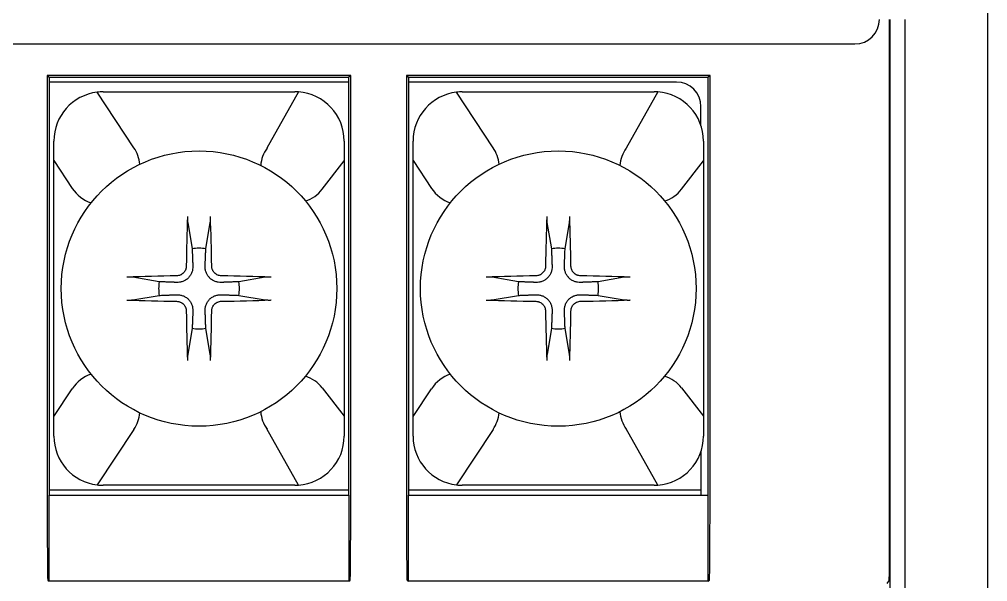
# Model space of a CAD drawing. Header units: millimetres. Extents: x 1618 to 2314, y 422 to 652.
# Drawn here: x 2071.28 to 2090.95, y 559.68 to 571.11 of the extents above; entities that cross this region are included whole.
import ezdxf

# ---------------------------------------------------------------- set-up
doc = ezdxf.new("R2010")
doc.units = ezdxf.units.MM

msp = doc.modelspace()

# ---------------------------------------------------------------- linework, layer by layer
for p, q in [((2090.952, 577.036), (2090.952, 543.036)), ((2088.959, 561.709), (2088.959, 571.111)), ((2088.969, 542.802), (2088.969, 571.111)), ((2089.269, 571.111), (2089.269, 543.053)), ((2013.652, 570.611), (2088.252, 570.611)), ((2078.011, 569.97), (2071.842, 569.97)), ((2071.842, 569.97), (2071.881, 569.936)), ((2071.842, 569.97), (2071.842, 561.709)), ((2071.881, 569.936), (2077.972, 569.936)), ((2071.881, 569.936), (2071.881, 561.436)), ((2077.972, 569.836), (2071.881, 569.836)), ((2078.011, 569.97), (2077.972, 569.936)), ((2077.972, 561.436), (2077.972, 569.936)), ((2078.011, 561.709), (2078.011, 569.97)), ((2085.311, 569.97), (2079.142, 569.97)), ((2079.142, 569.97), (2079.181, 569.936)), ((2079.142, 569.97), (2079.142, 561.709)), ((2079.181, 569.936), (2085.272, 569.936)), ((2079.181, 569.936), (2079.181, 561.436)), ((2084.627, 569.836), (2079.181, 569.836)), ((2085.311, 569.97), (2085.272, 569.936)), ((2085.272, 561.436), (2085.272, 569.936)), ((2085.311, 561.709), (2085.311, 569.97)), ((2073.603, 568.5), (2072.858, 569.629)), ((2072.977, 569.636), (2076.877, 569.636)), ((2076.947, 569.634), (2076.308, 568.492)), ((2080.903, 568.5), (2080.158, 569.629)), ((2080.277, 569.636), (2084.177, 569.636)), ((2084.247, 569.634), (2083.608, 568.492)), ((2085.127, 568.948), (2085.127, 569.336)), ((2071.977, 568.242), (2071.977, 568.636)), ((2077.877, 568.636), (2077.877, 568.234)), ((2079.277, 568.242), (2079.277, 568.636)), ((2085.177, 568.636), (2085.177, 568.234)), ((2071.977, 568.242), (2072.352, 567.673)), ((2071.977, 563.031), (2071.977, 568.242)), ((2077.432, 567.658), (2077.877, 568.234)), ((2077.877, 568.234), (2077.877, 563.038)), ((2079.277, 568.242), (2079.652, 567.673)), ((2079.277, 563.031), (2079.277, 568.242)), ((2084.732, 567.658), (2085.177, 568.234)), ((2085.177, 568.234), (2085.177, 563.038)), ((2074.697, 566.979), (2074.788, 566.444)), ((2075.065, 566.444), (2075.155, 566.979)), ((2081.997, 566.979), (2082.088, 566.444)), ((2082.365, 566.444), (2082.455, 566.979)), ((2074.118, 565.774), (2073.584, 565.865)), ((2076.269, 565.866), (2075.735, 565.775)), ((2081.418, 565.774), (2080.884, 565.865)), ((2083.569, 565.866), (2083.035, 565.775)), ((2073.584, 565.406), (2074.118, 565.497)), ((2075.735, 565.498), (2076.269, 565.407)), ((2080.884, 565.406), (2081.418, 565.497)), ((2083.035, 565.498), (2083.569, 565.407)), ((2074.788, 564.828), (2074.698, 564.293)), ((2075.156, 564.293), (2075.065, 564.828)), ((2082.088, 564.828), (2081.998, 564.293)), ((2082.456, 564.293), (2082.365, 564.828)), ((2071.977, 563.031), (2072.352, 563.599)), ((2077.432, 563.614), (2077.877, 563.038)), ((2079.277, 563.031), (2079.652, 563.599)), ((2084.732, 563.614), (2085.177, 563.038)), ((2071.977, 562.636), (2071.977, 563.031)), ((2077.877, 563.038), (2077.877, 562.636)), ((2079.277, 562.636), (2079.277, 563.031)), ((2085.177, 563.038), (2085.177, 562.636)), ((2073.603, 562.772), (2072.858, 561.643)), ((2076.947, 561.638), (2076.308, 562.78)), ((2080.903, 562.772), (2080.158, 561.643)), ((2084.247, 561.638), (2083.608, 562.78)), ((2085.127, 562.324), (2085.127, 561.536)), ((2077.971, 561.536), (2071.881, 561.536)), ((2076.877, 561.636), (2072.977, 561.636)), ((2085.127, 561.536), (2079.181, 561.536)), ((2084.177, 561.636), (2080.277, 561.636)), ((2085.127, 561.536), (2085.127, 561.433)), ((2071.884, 561.433), (2071.881, 561.436)), ((2071.884, 561.433), (2077.969, 561.433)), ((2071.884, 559.683), (2071.884, 561.433)), ((2077.969, 561.433), (2077.972, 561.436)), ((2077.969, 561.433), (2077.969, 559.683)), ((2079.184, 561.433), (2079.181, 561.436)), ((2079.184, 561.433), (2085.269, 561.433)), ((2079.184, 559.683), (2079.184, 561.433)), ((2085.269, 561.433), (2085.272, 561.436)), ((2085.269, 561.433), (2085.269, 559.683)), ((2071.854, 559.709), (2071.884, 559.683)), ((2077.969, 559.683), (2071.884, 559.683)), ((2077.969, 559.683), (2077.999, 559.709)), ((2079.154, 559.709), (2079.184, 559.683)), ((2085.269, 559.683), (2079.184, 559.683)), ((2085.269, 559.683), (2085.299, 559.709)), ((2088.952, 559.709), (2088.903, 559.636))]:
    msp.add_line(p, q)
for centre in [(2074.927, 565.636), (2082.227, 565.636)]:
    msp.add_circle(centre, 2.8)
for centre, radius, start, end in [((2088.252, 571.111), 0.5, 270, 0), ((2084.627, 569.336), 0.5, 0, 90), ((2072.977, 568.636), 1, 96.8173, 180), ((2072.977, 568.636), 1, 90, 96.8173), ((2076.877, 568.636), 1, 85.9679, 90), ((2076.877, 568.636), 1, 0, 85.9679), ((2080.277, 568.636), 1, 96.8173, 180), ((2080.277, 568.636), 1, 90, 96.8173), ((2084.177, 568.636), 1, 85.9679, 90), ((2084.177, 568.636), 1, 0, 85.9679), ((2072.978, 568.087), 0.75, 5.9361, 33.4424), ((2076.878, 568.085), 0.7, 144.4374, 175.5132), ((2080.278, 568.087), 0.75, 5.9361, 33.4424), ((2084.178, 568.085), 0.7, 144.4374, 175.5132), ((2072.978, 568.087), 0.75, 213.4424, 251.0511), ((2076.878, 568.085), 0.7, 287.409, 322.3631), ((2080.278, 568.087), 0.75, 213.4424, 251.0511), ((2084.178, 568.085), 0.7, 287.409, 322.3631), ((2074.927, 565.636), 0.82, 80.3013, 99.7447), ((2082.227, 565.636), 0.82, 80.3013, 99.7447), ((2074.927, 565.636), 0.82, 170.3013, 189.7447), ((2074.927, 565.636), 0.82, 350.3013, 9.7447), ((2082.227, 565.636), 0.82, 170.3013, 189.7447), ((2082.227, 565.636), 0.82, 350.3013, 9.7447), ((2074.927, 565.636), 0.82, 260.3013, 279.7447), ((2082.227, 565.636), 0.82, 260.3013, 279.7447), ((2072.978, 563.185), 0.75, 108.9489, 146.5576), ((2080.278, 563.185), 0.75, 108.9489, 146.5576), ((2076.878, 563.187), 0.7, 37.6369, 72.591), ((2084.178, 563.187), 0.7, 37.6369, 72.591), ((2072.978, 563.185), 0.75, 326.5576, 354.0639), ((2076.878, 563.187), 0.7, 184.4868, 215.5626), ((2080.278, 563.185), 0.75, 326.5576, 354.0639), ((2084.178, 563.187), 0.7, 184.4868, 215.5626), ((2072.977, 562.636), 1, 180, 263.1827), ((2076.877, 562.636), 1, 274.0321, 0), ((2080.277, 562.636), 1, 180, 263.1827), ((2084.177, 562.636), 1, 274.0321, 0), ((2072.977, 562.636), 1, 263.1827, 270), ((2076.877, 562.636), 1, 270, 274.0321), ((2080.277, 562.636), 1, 263.1827, 270), ((2084.177, 562.636), 1, 270, 274.0321)]:
    msp.add_arc(centre, radius, start, end)
for centre, major_axis, ratio, start_param, end_param in [((2075.098, 565.635), (0.037, 4.997), 0.087156, 1.273815, 1.479878), ((2074.755, 565.635), (0.041, -4.997), 0.087156, 1.661715, 1.867777), ((2082.398, 565.635), (0.037, 4.997), 0.087156, 1.273815, 1.479878), ((2082.055, 565.635), (0.041, -4.997), 0.087156, 1.661715, 1.867777), ((2074.928, 565.464), (4.997, 0.041), 0.087156, 1.661715, 1.867777), ((2074.925, 565.464), (4.997, -0.037), 0.087156, 1.273815, 1.479878), ((2082.228, 565.464), (4.997, 0.041), 0.087156, 1.661715, 1.867777), ((2082.225, 565.464), (4.997, -0.037), 0.087156, 1.273815, 1.479878), ((2074.928, 565.808), (-4.997, 0.037), 0.087156, 1.273815, 1.479878), ((2074.925, 565.808), (-4.997, -0.041), 0.087156, 1.661715, 1.867777), ((2082.228, 565.808), (-4.997, 0.037), 0.087156, 1.273815, 1.479878), ((2082.225, 565.808), (-4.997, -0.041), 0.087156, 1.661715, 1.867777), ((2075.098, 565.637), (-0.041, 4.997), 0.087156, 1.661715, 1.867777), ((2074.755, 565.637), (-0.037, -4.997), 0.087156, 1.273815, 1.479878), ((2082.398, 565.637), (-0.041, 4.997), 0.087156, 1.661715, 1.867777), ((2082.055, 565.637), (-0.037, -4.997), 0.087156, 1.273815, 1.479878), ((2071.854, 561.709), (0, 2), 0.006109, 1.570796, 3.136357), ((2077.999, 561.709), (0, 2), 0.006109, 3.146828, 4.712389), ((2079.154, 561.709), (0, 2), 0.006109, 1.570796, 3.136357), ((2085.299, 561.709), (0, 2), 0.006109, 3.146828, 4.712389), ((2088.952, 561.709), (0, 2), 0.003491, 3.146829, 4.712389)]:
    msp.add_ellipse(centre, major_axis=major_axis, ratio=ratio, start_param=start_param, end_param=end_param)
for points, knots in [([(2074.693, 567.1), (2074.693, 567.089), (2074.692, 567.077), (2074.692, 567.059), (2074.692, 567.053), (2074.692, 567.041), (2074.693, 567.035), (2074.693, 567.024), (2074.693, 567.019), (2074.694, 567.009), (2074.694, 567.004), (2074.695, 566.996), (2074.695, 566.992), (2074.696, 566.985), (2074.696, 566.981), (2074.697, 566.979)], [0, 0, 0, 0, 0.25, 0.25, 0.375, 0.375, 0.5, 0.5, 0.625, 0.625, 0.75, 0.75, 0.875, 0.875, 1, 1, 1, 1]), ([(2075.155, 566.979), (2075.156, 566.982), (2075.156, 566.985), (2075.157, 566.992), (2075.157, 566.996), (2075.158, 567.004), (2075.158, 567.009), (2075.159, 567.019), (2075.159, 567.025), (2075.159, 567.036), (2075.159, 567.041), (2075.16, 567.053), (2075.16, 567.059), (2075.16, 567.071), (2075.159, 567.077), (2075.159, 567.089), (2075.159, 567.095), (2075.159, 567.1)], [0, 0, 0, 0, 0.125, 0.125, 0.25, 0.25, 0.375, 0.375, 0.5, 0.5, 0.625, 0.625, 0.75, 0.75, 0.875, 0.875, 1, 1, 1, 1]), ([(2081.993, 567.1), (2081.993, 567.089), (2081.992, 567.077), (2081.992, 567.059), (2081.992, 567.053), (2081.992, 567.041), (2081.993, 567.035), (2081.993, 567.024), (2081.993, 567.019), (2081.994, 567.009), (2081.994, 567.004), (2081.995, 566.996), (2081.995, 566.992), (2081.996, 566.985), (2081.996, 566.981), (2081.997, 566.979)], [0, 0, 0, 0, 0.25, 0.25, 0.375, 0.375, 0.5, 0.5, 0.625, 0.625, 0.75, 0.75, 0.875, 0.875, 1, 1, 1, 1]), ([(2082.455, 566.979), (2082.456, 566.982), (2082.456, 566.985), (2082.457, 566.992), (2082.457, 566.996), (2082.458, 567.004), (2082.458, 567.009), (2082.459, 567.019), (2082.459, 567.025), (2082.459, 567.036), (2082.459, 567.041), (2082.46, 567.053), (2082.46, 567.059), (2082.46, 567.071), (2082.459, 567.077), (2082.459, 567.089), (2082.459, 567.095), (2082.459, 567.1)], [0, 0, 0, 0, 0.125, 0.125, 0.25, 0.25, 0.375, 0.375, 0.5, 0.5, 0.625, 0.625, 0.75, 0.75, 0.875, 0.875, 1, 1, 1, 1]), ([(2074.668, 566.092), (2074.668, 566.079), (2074.667, 566.066), (2074.663, 566.047), (2074.661, 566.041), (2074.657, 566.029), (2074.655, 566.023), (2074.647, 566.005), (2074.641, 565.993), (2074.627, 565.972), (2074.619, 565.962), (2074.6, 565.944), (2074.591, 565.936), (2074.574, 565.925), (2074.569, 565.921), (2074.558, 565.915), (2074.552, 565.912), (2074.534, 565.905), (2074.522, 565.901), (2074.496, 565.896), (2074.484, 565.894), (2074.471, 565.894)], [0, 0, 0, 0, 0.125, 0.125, 0.1875, 0.1875, 0.25, 0.25, 0.375, 0.375, 0.5, 0.5, 0.625, 0.625, 0.6875, 0.6875, 0.75, 0.75, 0.875, 0.875, 1, 1, 1, 1]), ([(2074.801, 566.091), (2074.802, 566.07), (2074.801, 566.049), (2074.796, 566.018), (2074.794, 566.008), (2074.789, 565.987), (2074.786, 565.977), (2074.774, 565.946), (2074.765, 565.926), (2074.747, 565.897), (2074.74, 565.888), (2074.726, 565.87), (2074.718, 565.861), (2074.706, 565.849), (2074.701, 565.845), (2074.693, 565.837), (2074.679, 565.826), (2074.665, 565.816), (2074.646, 565.804), (2074.636, 565.798), (2074.616, 565.789), (2074.596, 565.78), (2074.576, 565.774), (2074.555, 565.768), (2074.544, 565.766), (2074.513, 565.761), (2074.493, 565.76), (2074.472, 565.761)], [0, 0, 0, 0, 0.125, 0.125, 0.1875, 0.1875, 0.25, 0.25, 0.375, 0.375, 0.4375, 0.4375, 0.5, 0.5, 0.53125, 0.53125, 0.5625, 0.625, 0.625, 0.6875, 0.6875, 0.75, 0.8125, 0.8125, 0.875, 0.875, 1, 1, 1, 1]), ([(2075.381, 565.761), (2075.36, 565.76), (2075.34, 565.762), (2075.309, 565.766), (2075.299, 565.768), (2075.278, 565.774), (2075.268, 565.777), (2075.237, 565.788), (2075.217, 565.798), (2075.188, 565.816), (2075.179, 565.823), (2075.16, 565.837), (2075.152, 565.845), (2075.139, 565.857), (2075.135, 565.861), (2075.128, 565.87), (2075.116, 565.883), (2075.106, 565.897), (2075.094, 565.916), (2075.089, 565.926), (2075.079, 565.946), (2075.07, 565.966), (2075.064, 565.987), (2075.059, 566.008), (2075.057, 566.018), (2075.052, 566.049), (2075.051, 566.07), (2075.051, 566.091)], [0, 0, 0, 0, 0.125, 0.125, 0.1875, 0.1875, 0.25, 0.25, 0.375, 0.375, 0.4375, 0.4375, 0.5, 0.5, 0.53125, 0.53125, 0.5625, 0.625, 0.625, 0.6875, 0.6875, 0.75, 0.8125, 0.8125, 0.875, 0.875, 1, 1, 1, 1]), ([(2075.382, 565.894), (2075.369, 565.895), (2075.356, 565.896), (2075.338, 565.9), (2075.331, 565.902), (2075.319, 565.905), (2075.313, 565.908), (2075.295, 565.915), (2075.284, 565.921), (2075.263, 565.936), (2075.252, 565.944), (2075.234, 565.962), (2075.226, 565.972), (2075.215, 565.988), (2075.212, 565.994), (2075.206, 566.005), (2075.203, 566.011), (2075.195, 566.028), (2075.192, 566.041), (2075.186, 566.066), (2075.185, 566.079), (2075.185, 566.092)], [0, 0, 0, 0, 0.125, 0.125, 0.1875, 0.1875, 0.25, 0.25, 0.375, 0.375, 0.5, 0.5, 0.625, 0.625, 0.6875, 0.6875, 0.75, 0.75, 0.875, 0.875, 1, 1, 1, 1]), ([(2081.968, 566.092), (2081.968, 566.079), (2081.967, 566.066), (2081.963, 566.047), (2081.961, 566.041), (2081.957, 566.029), (2081.955, 566.023), (2081.947, 566.005), (2081.941, 565.993), (2081.927, 565.972), (2081.919, 565.962), (2081.9, 565.944), (2081.891, 565.936), (2081.874, 565.925), (2081.869, 565.921), (2081.858, 565.915), (2081.852, 565.912), (2081.834, 565.905), (2081.822, 565.901), (2081.796, 565.896), (2081.784, 565.894), (2081.771, 565.894)], [0, 0, 0, 0, 0.125, 0.125, 0.1875, 0.1875, 0.25, 0.25, 0.375, 0.375, 0.5, 0.5, 0.625, 0.625, 0.6875, 0.6875, 0.75, 0.75, 0.875, 0.875, 1, 1, 1, 1]), ([(2082.101, 566.091), (2082.102, 566.07), (2082.101, 566.049), (2082.096, 566.018), (2082.094, 566.008), (2082.089, 565.987), (2082.086, 565.977), (2082.074, 565.946), (2082.065, 565.926), (2082.047, 565.897), (2082.04, 565.888), (2082.026, 565.87), (2082.018, 565.861), (2082.006, 565.849), (2082.001, 565.845), (2081.993, 565.837), (2081.979, 565.826), (2081.965, 565.816), (2081.946, 565.804), (2081.936, 565.798), (2081.916, 565.789), (2081.896, 565.78), (2081.876, 565.774), (2081.855, 565.768), (2081.844, 565.766), (2081.813, 565.761), (2081.793, 565.76), (2081.772, 565.761)], [0, 0, 0, 0, 0.125, 0.125, 0.1875, 0.1875, 0.25, 0.25, 0.375, 0.375, 0.4375, 0.4375, 0.5, 0.5, 0.53125, 0.53125, 0.5625, 0.625, 0.625, 0.6875, 0.6875, 0.75, 0.8125, 0.8125, 0.875, 0.875, 1, 1, 1, 1]), ([(2082.681, 565.761), (2082.66, 565.76), (2082.64, 565.762), (2082.609, 565.766), (2082.599, 565.768), (2082.578, 565.774), (2082.568, 565.777), (2082.537, 565.788), (2082.517, 565.798), (2082.488, 565.816), (2082.479, 565.823), (2082.46, 565.837), (2082.452, 565.845), (2082.439, 565.857), (2082.435, 565.861), (2082.428, 565.87), (2082.416, 565.883), (2082.406, 565.897), (2082.394, 565.916), (2082.389, 565.926), (2082.379, 565.946), (2082.37, 565.966), (2082.364, 565.987), (2082.359, 566.008), (2082.357, 566.018), (2082.352, 566.049), (2082.351, 566.07), (2082.351, 566.091)], [0, 0, 0, 0, 0.125, 0.125, 0.1875, 0.1875, 0.25, 0.25, 0.375, 0.375, 0.4375, 0.4375, 0.5, 0.5, 0.53125, 0.53125, 0.5625, 0.625, 0.625, 0.6875, 0.6875, 0.75, 0.8125, 0.8125, 0.875, 0.875, 1, 1, 1, 1]), ([(2082.682, 565.894), (2082.669, 565.895), (2082.656, 565.896), (2082.638, 565.9), (2082.631, 565.902), (2082.619, 565.905), (2082.613, 565.908), (2082.595, 565.915), (2082.584, 565.921), (2082.563, 565.936), (2082.552, 565.944), (2082.534, 565.962), (2082.526, 565.972), (2082.515, 565.988), (2082.512, 565.994), (2082.506, 566.005), (2082.503, 566.011), (2082.495, 566.028), (2082.492, 566.041), (2082.486, 566.066), (2082.485, 566.079), (2082.485, 566.092)], [0, 0, 0, 0, 0.125, 0.125, 0.1875, 0.1875, 0.25, 0.25, 0.375, 0.375, 0.5, 0.5, 0.625, 0.625, 0.6875, 0.6875, 0.75, 0.75, 0.875, 0.875, 1, 1, 1, 1]), ([(2073.584, 565.865), (2073.581, 565.865), (2073.578, 565.866), (2073.571, 565.867), (2073.567, 565.867), (2073.558, 565.868), (2073.553, 565.868), (2073.543, 565.868), (2073.538, 565.868), (2073.527, 565.869), (2073.521, 565.869), (2073.51, 565.869), (2073.504, 565.869), (2073.492, 565.869), (2073.486, 565.869), (2073.474, 565.869), (2073.468, 565.869), (2073.462, 565.868)], [0, 0, 0, 0, 0.125, 0.125, 0.25, 0.25, 0.375, 0.375, 0.5, 0.5, 0.625, 0.625, 0.75, 0.75, 0.875, 0.875, 1, 1, 1, 1]), ([(2076.391, 565.87), (2076.379, 565.87), (2076.367, 565.87), (2076.349, 565.87), (2076.343, 565.87), (2076.332, 565.87), (2076.326, 565.87), (2076.315, 565.87), (2076.31, 565.869), (2076.3, 565.869), (2076.295, 565.869), (2076.286, 565.868), (2076.282, 565.868), (2076.275, 565.867), (2076.272, 565.866), (2076.269, 565.866)], [0, 0, 0, 0, 0.25, 0.25, 0.375, 0.375, 0.5, 0.5, 0.625, 0.625, 0.75, 0.75, 0.875, 0.875, 1, 1, 1, 1]), ([(2080.884, 565.865), (2080.881, 565.865), (2080.878, 565.866), (2080.871, 565.867), (2080.867, 565.867), (2080.858, 565.868), (2080.853, 565.868), (2080.843, 565.868), (2080.838, 565.868), (2080.827, 565.869), (2080.821, 565.869), (2080.81, 565.869), (2080.804, 565.869), (2080.792, 565.869), (2080.786, 565.869), (2080.774, 565.869), (2080.768, 565.869), (2080.762, 565.868)], [0, 0, 0, 0, 0.125, 0.125, 0.25, 0.25, 0.375, 0.375, 0.5, 0.5, 0.625, 0.625, 0.75, 0.75, 0.875, 0.875, 1, 1, 1, 1]), ([(2083.691, 565.87), (2083.679, 565.87), (2083.667, 565.87), (2083.649, 565.87), (2083.643, 565.87), (2083.632, 565.87), (2083.626, 565.87), (2083.615, 565.87), (2083.61, 565.869), (2083.6, 565.869), (2083.595, 565.869), (2083.586, 565.868), (2083.582, 565.868), (2083.575, 565.867), (2083.572, 565.866), (2083.569, 565.866)], [0, 0, 0, 0, 0.25, 0.25, 0.375, 0.375, 0.5, 0.5, 0.625, 0.625, 0.75, 0.75, 0.875, 0.875, 1, 1, 1, 1]), ([(2074.472, 565.511), (2074.493, 565.512), (2074.513, 565.51), (2074.544, 565.506), (2074.555, 565.504), (2074.575, 565.498), (2074.586, 565.495), (2074.616, 565.484), (2074.636, 565.474), (2074.665, 565.456), (2074.675, 565.449), (2074.693, 565.435), (2074.701, 565.427), (2074.714, 565.415), (2074.718, 565.411), (2074.725, 565.402), (2074.737, 565.389), (2074.747, 565.375), (2074.759, 565.356), (2074.764, 565.346), (2074.774, 565.326), (2074.783, 565.306), (2074.789, 565.285), (2074.794, 565.264), (2074.796, 565.254), (2074.801, 565.223), (2074.802, 565.202), (2074.802, 565.181)], [0, 0, 0, 0, 0.125, 0.125, 0.1875, 0.1875, 0.25, 0.25, 0.375, 0.375, 0.4375, 0.4375, 0.5, 0.5, 0.53125, 0.53125, 0.5625, 0.625, 0.625, 0.6875, 0.6875, 0.75, 0.8125, 0.8125, 0.875, 0.875, 1, 1, 1, 1]), ([(2075.052, 565.181), (2075.051, 565.202), (2075.052, 565.223), (2075.057, 565.254), (2075.059, 565.264), (2075.064, 565.285), (2075.067, 565.295), (2075.079, 565.326), (2075.088, 565.346), (2075.106, 565.375), (2075.113, 565.384), (2075.127, 565.402), (2075.135, 565.411), (2075.147, 565.423), (2075.152, 565.427), (2075.16, 565.435), (2075.174, 565.446), (2075.188, 565.456), (2075.207, 565.468), (2075.217, 565.474), (2075.237, 565.484), (2075.257, 565.492), (2075.277, 565.498), (2075.298, 565.504), (2075.309, 565.506), (2075.34, 565.511), (2075.36, 565.512), (2075.381, 565.511)], [0, 0, 0, 0, 0.125, 0.125, 0.1875, 0.1875, 0.25, 0.25, 0.375, 0.375, 0.4375, 0.4375, 0.5, 0.5, 0.53125, 0.53125, 0.5625, 0.625, 0.625, 0.6875, 0.6875, 0.75, 0.8125, 0.8125, 0.875, 0.875, 1, 1, 1, 1]), ([(2081.772, 565.511), (2081.793, 565.512), (2081.813, 565.51), (2081.844, 565.506), (2081.855, 565.504), (2081.875, 565.498), (2081.886, 565.495), (2081.916, 565.484), (2081.936, 565.474), (2081.965, 565.456), (2081.975, 565.449), (2081.993, 565.435), (2082.001, 565.427), (2082.014, 565.415), (2082.018, 565.411), (2082.025, 565.402), (2082.037, 565.389), (2082.047, 565.375), (2082.059, 565.356), (2082.064, 565.346), (2082.074, 565.326), (2082.083, 565.306), (2082.089, 565.285), (2082.094, 565.264), (2082.096, 565.254), (2082.101, 565.223), (2082.102, 565.202), (2082.102, 565.181)], [0, 0, 0, 0, 0.125, 0.125, 0.1875, 0.1875, 0.25, 0.25, 0.375, 0.375, 0.4375, 0.4375, 0.5, 0.5, 0.53125, 0.53125, 0.5625, 0.625, 0.625, 0.6875, 0.6875, 0.75, 0.8125, 0.8125, 0.875, 0.875, 1, 1, 1, 1]), ([(2082.352, 565.181), (2082.351, 565.202), (2082.352, 565.223), (2082.357, 565.254), (2082.359, 565.264), (2082.364, 565.285), (2082.367, 565.295), (2082.379, 565.326), (2082.388, 565.346), (2082.406, 565.375), (2082.413, 565.384), (2082.427, 565.402), (2082.435, 565.411), (2082.447, 565.423), (2082.452, 565.427), (2082.46, 565.435), (2082.474, 565.446), (2082.488, 565.456), (2082.507, 565.468), (2082.517, 565.474), (2082.537, 565.484), (2082.557, 565.492), (2082.577, 565.498), (2082.598, 565.504), (2082.609, 565.506), (2082.64, 565.511), (2082.66, 565.512), (2082.681, 565.511)], [0, 0, 0, 0, 0.125, 0.125, 0.1875, 0.1875, 0.25, 0.25, 0.375, 0.375, 0.4375, 0.4375, 0.5, 0.5, 0.53125, 0.53125, 0.5625, 0.625, 0.625, 0.6875, 0.6875, 0.75, 0.8125, 0.8125, 0.875, 0.875, 1, 1, 1, 1]), ([(2073.462, 565.402), (2073.474, 565.402), (2073.486, 565.402), (2073.504, 565.402), (2073.51, 565.402), (2073.521, 565.402), (2073.527, 565.402), (2073.538, 565.402), (2073.543, 565.403), (2073.553, 565.403), (2073.558, 565.403), (2073.567, 565.404), (2073.571, 565.404), (2073.578, 565.405), (2073.581, 565.406), (2073.584, 565.406)], [0, 0, 0, 0, 0.25, 0.25, 0.375, 0.375, 0.5, 0.5, 0.625, 0.625, 0.75, 0.75, 0.875, 0.875, 1, 1, 1, 1]), ([(2074.471, 565.378), (2074.484, 565.377), (2074.497, 565.376), (2074.515, 565.372), (2074.522, 565.37), (2074.534, 565.367), (2074.54, 565.364), (2074.558, 565.357), (2074.569, 565.351), (2074.59, 565.336), (2074.601, 565.328), (2074.619, 565.31), (2074.627, 565.3), (2074.638, 565.284), (2074.641, 565.278), (2074.647, 565.267), (2074.65, 565.261), (2074.658, 565.244), (2074.661, 565.231), (2074.667, 565.206), (2074.668, 565.193), (2074.669, 565.18)], [0, 0, 0, 0, 0.125, 0.125, 0.1875, 0.1875, 0.25, 0.25, 0.375, 0.375, 0.5, 0.5, 0.625, 0.625, 0.6875, 0.6875, 0.75, 0.75, 0.875, 0.875, 1, 1, 1, 1]), ([(2075.185, 565.18), (2075.185, 565.193), (2075.187, 565.206), (2075.19, 565.225), (2075.192, 565.231), (2075.196, 565.243), (2075.198, 565.249), (2075.206, 565.267), (2075.212, 565.279), (2075.226, 565.3), (2075.234, 565.31), (2075.253, 565.328), (2075.263, 565.336), (2075.279, 565.347), (2075.284, 565.351), (2075.295, 565.357), (2075.301, 565.36), (2075.319, 565.367), (2075.331, 565.371), (2075.357, 565.376), (2075.369, 565.378), (2075.382, 565.378)], [0, 0, 0, 0, 0.125, 0.125, 0.1875, 0.1875, 0.25, 0.25, 0.375, 0.375, 0.5, 0.5, 0.625, 0.625, 0.6875, 0.6875, 0.75, 0.75, 0.875, 0.875, 1, 1, 1, 1]), ([(2076.269, 565.407), (2076.272, 565.407), (2076.275, 565.406), (2076.282, 565.406), (2076.286, 565.405), (2076.295, 565.404), (2076.3, 565.404), (2076.31, 565.404), (2076.315, 565.404), (2076.326, 565.403), (2076.332, 565.403), (2076.343, 565.403), (2076.349, 565.403), (2076.361, 565.403), (2076.367, 565.403), (2076.379, 565.403), (2076.385, 565.403), (2076.391, 565.404)], [0, 0, 0, 0, 0.125, 0.125, 0.25, 0.25, 0.375, 0.375, 0.5, 0.5, 0.625, 0.625, 0.75, 0.75, 0.875, 0.875, 1, 1, 1, 1]), ([(2080.762, 565.402), (2080.774, 565.402), (2080.786, 565.402), (2080.804, 565.402), (2080.81, 565.402), (2080.821, 565.402), (2080.827, 565.402), (2080.838, 565.402), (2080.843, 565.403), (2080.853, 565.403), (2080.858, 565.403), (2080.867, 565.404), (2080.871, 565.404), (2080.878, 565.405), (2080.881, 565.406), (2080.884, 565.406)], [0, 0, 0, 0, 0.25, 0.25, 0.375, 0.375, 0.5, 0.5, 0.625, 0.625, 0.75, 0.75, 0.875, 0.875, 1, 1, 1, 1]), ([(2081.771, 565.378), (2081.784, 565.377), (2081.797, 565.376), (2081.815, 565.372), (2081.822, 565.37), (2081.834, 565.367), (2081.84, 565.364), (2081.858, 565.357), (2081.869, 565.351), (2081.89, 565.336), (2081.901, 565.328), (2081.919, 565.31), (2081.927, 565.3), (2081.938, 565.284), (2081.941, 565.278), (2081.947, 565.267), (2081.95, 565.261), (2081.958, 565.244), (2081.961, 565.231), (2081.967, 565.206), (2081.968, 565.193), (2081.969, 565.18)], [0, 0, 0, 0, 0.125, 0.125, 0.1875, 0.1875, 0.25, 0.25, 0.375, 0.375, 0.5, 0.5, 0.625, 0.625, 0.6875, 0.6875, 0.75, 0.75, 0.875, 0.875, 1, 1, 1, 1]), ([(2082.485, 565.18), (2082.485, 565.193), (2082.487, 565.206), (2082.49, 565.225), (2082.492, 565.231), (2082.496, 565.243), (2082.498, 565.249), (2082.506, 565.267), (2082.512, 565.279), (2082.526, 565.3), (2082.534, 565.31), (2082.553, 565.328), (2082.563, 565.336), (2082.579, 565.347), (2082.584, 565.351), (2082.595, 565.357), (2082.601, 565.36), (2082.619, 565.367), (2082.631, 565.371), (2082.657, 565.376), (2082.669, 565.378), (2082.682, 565.378)], [0, 0, 0, 0, 0.125, 0.125, 0.1875, 0.1875, 0.25, 0.25, 0.375, 0.375, 0.5, 0.5, 0.625, 0.625, 0.6875, 0.6875, 0.75, 0.75, 0.875, 0.875, 1, 1, 1, 1]), ([(2083.569, 565.407), (2083.572, 565.407), (2083.575, 565.406), (2083.582, 565.406), (2083.586, 565.405), (2083.595, 565.404), (2083.6, 565.404), (2083.61, 565.404), (2083.615, 565.404), (2083.626, 565.403), (2083.632, 565.403), (2083.643, 565.403), (2083.649, 565.403), (2083.661, 565.403), (2083.667, 565.403), (2083.679, 565.403), (2083.685, 565.403), (2083.691, 565.404)], [0, 0, 0, 0, 0.125, 0.125, 0.25, 0.25, 0.375, 0.375, 0.5, 0.5, 0.625, 0.625, 0.75, 0.75, 0.875, 0.875, 1, 1, 1, 1]), ([(2074.698, 564.293), (2074.697, 564.29), (2074.697, 564.287), (2074.696, 564.28), (2074.696, 564.276), (2074.695, 564.268), (2074.695, 564.263), (2074.694, 564.253), (2074.694, 564.247), (2074.694, 564.236), (2074.694, 564.231), (2074.693, 564.219), (2074.693, 564.213), (2074.694, 564.201), (2074.694, 564.195), (2074.694, 564.183), (2074.694, 564.177), (2074.694, 564.172)], [0, 0, 0, 0, 0.125, 0.125, 0.25, 0.25, 0.375, 0.375, 0.5, 0.5, 0.625, 0.625, 0.75, 0.75, 0.875, 0.875, 1, 1, 1, 1]), ([(2075.16, 564.172), (2075.16, 564.183), (2075.161, 564.195), (2075.161, 564.213), (2075.161, 564.219), (2075.161, 564.231), (2075.16, 564.237), (2075.16, 564.248), (2075.16, 564.253), (2075.159, 564.263), (2075.159, 564.268), (2075.158, 564.276), (2075.158, 564.28), (2075.157, 564.287), (2075.157, 564.291), (2075.156, 564.293)], [0, 0, 0, 0, 0.25, 0.25, 0.375, 0.375, 0.5, 0.5, 0.625, 0.625, 0.75, 0.75, 0.875, 0.875, 1, 1, 1, 1]), ([(2081.998, 564.293), (2081.997, 564.29), (2081.997, 564.287), (2081.996, 564.28), (2081.996, 564.276), (2081.995, 564.268), (2081.995, 564.263), (2081.994, 564.253), (2081.994, 564.247), (2081.994, 564.236), (2081.994, 564.231), (2081.993, 564.219), (2081.993, 564.213), (2081.994, 564.201), (2081.994, 564.195), (2081.994, 564.183), (2081.994, 564.177), (2081.994, 564.172)], [0, 0, 0, 0, 0.125, 0.125, 0.25, 0.25, 0.375, 0.375, 0.5, 0.5, 0.625, 0.625, 0.75, 0.75, 0.875, 0.875, 1, 1, 1, 1]), ([(2082.46, 564.172), (2082.46, 564.183), (2082.461, 564.195), (2082.461, 564.213), (2082.461, 564.219), (2082.461, 564.231), (2082.46, 564.237), (2082.46, 564.248), (2082.46, 564.253), (2082.459, 564.263), (2082.459, 564.268), (2082.458, 564.276), (2082.458, 564.28), (2082.457, 564.287), (2082.457, 564.291), (2082.456, 564.293)], [0, 0, 0, 0, 0.25, 0.25, 0.375, 0.375, 0.5, 0.5, 0.625, 0.625, 0.75, 0.75, 0.875, 0.875, 1, 1, 1, 1])]:
    msp.add_open_spline(points, degree=3, knots=knots)
for points, weights in [([(2074.788, 566.444), (2074.796, 566.219), (2074.801, 566.091)], [1, 1.31905273402, 1.607360829]), ([(2075.051, 566.091), (2075.056, 566.219), (2075.065, 566.444)], [1.607360829, 1.31905273402, 1]), ([(2082.088, 566.444), (2082.096, 566.219), (2082.101, 566.091)], [1, 1.31905273402, 1.607360829]), ([(2082.351, 566.091), (2082.356, 566.219), (2082.365, 566.444)], [1.607360829, 1.31905273402, 1]), ([(2074.472, 565.761), (2074.343, 565.766), (2074.118, 565.774)], [1.607360829, 1.31905273402, 1]), ([(2075.735, 565.775), (2075.51, 565.766), (2075.381, 565.761)], [1, 1.31905273402, 1.607360829]), ([(2081.772, 565.761), (2081.643, 565.766), (2081.418, 565.774)], [1.607360829, 1.31905273402, 1]), ([(2083.035, 565.775), (2082.81, 565.766), (2082.681, 565.761)], [1, 1.31905273402, 1.607360829]), ([(2074.118, 565.497), (2074.343, 565.506), (2074.472, 565.511)], [1, 1.31905273402, 1.607360829]), ([(2075.381, 565.511), (2075.51, 565.506), (2075.735, 565.498)], [1.607360829, 1.31905273402, 1]), ([(2081.418, 565.497), (2081.643, 565.506), (2081.772, 565.511)], [1, 1.31905273402, 1.607360829]), ([(2082.681, 565.511), (2082.81, 565.506), (2083.035, 565.498)], [1.607360829, 1.31905273402, 1]), ([(2074.802, 565.181), (2074.797, 565.053), (2074.788, 564.828)], [1.607360829, 1.31905273402, 1]), ([(2075.065, 564.828), (2075.057, 565.053), (2075.052, 565.181)], [1, 1.31905273402, 1.607360829]), ([(2082.102, 565.181), (2082.097, 565.053), (2082.088, 564.828)], [1.607360829, 1.31905273402, 1]), ([(2082.365, 564.828), (2082.357, 565.053), (2082.352, 565.181)], [1, 1.31905273402, 1.607360829])]:
    msp.add_rational_spline(points, weights, degree=2)

doc.saveas('drawing.dxf')
